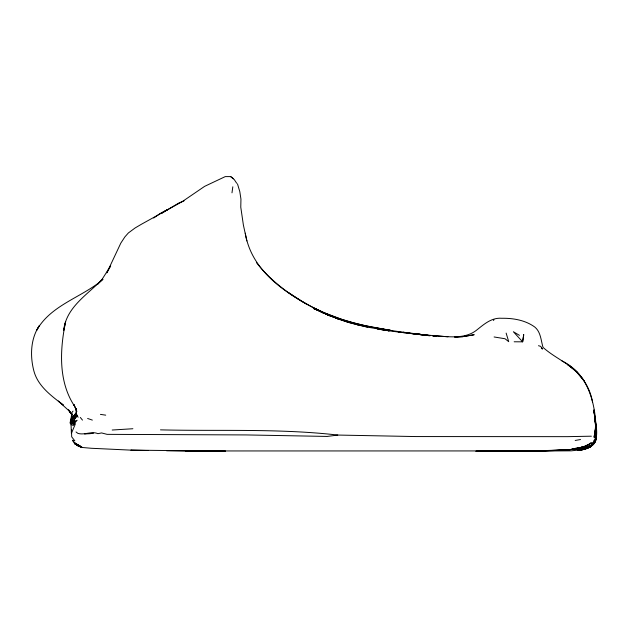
<?xml version="1.0" encoding="UTF-8"?>
<svg xmlns="http://www.w3.org/2000/svg" width="628" height="628" viewBox="0 0 628 628"><rect width="100%" height="100%" fill="white"/><g stroke="black" fill="none" stroke-linecap="round" stroke-linejoin="round"><path stroke-width="0.94" d="M593.554 441.225L596.019 437.261C596.804 408.6 590.414 374.681 561.927 360.888M71.482 429.74L71.686 436.813L74.803 440.848L73.021 440.848M71.616 424.245L71.678 421.498L74.292 420.564L74.842 421.168L72.887 425.297L75.462 423.688L71.396 433.399L71.066 424.897L73.021 420.768M70.312 422.942L71.882 416.474L70.312 422.942L71.985 412.384L73.029 411.112M595.03 437.316L595.532 425.572L594.92 418.507L595.815 428.759L595.532 425.572L595.03 437.316L594.088 437.143L595.532 428.649L594.088 437.143M70.265 423.578L70.391 420.87M596.16 437.944C595.501 446.885 585.123 449.946 577.572 450.394L584.613 449.326L590.87 446.108M71.482 418.02L71.812 413.444M71.466 418.115L71.875 414.213M231.983 192.827L232.823 186.799M493.608 320.578L493.82 319.526M596.019 437.261L595.846 425.572L596.129 428.657L593.947 410.053L596.145 428.681L593.947 410.053C594.378 422.102 603.273 442.936 586.576 447.529C550.395 452.992 513.484 450.378 477.013 451.226M595.862 438.729L594.512 442.63L595.077 440.778M594.512 442.63L595.03 440.95M595.548 439.702L596.09 437.991M596.286 439.192C594.52 445.731 587.345 448.957 581.128 449.907L588.185 447.976L593.798 443.941L592.18 445.323M70.65 422.534L73.084 415.956L71.262 419.842M70.917 422.581L73.327 416.207L71.286 420.368M71.678 421.498L70.744 423.963L72.291 419.394L76.616 414.59L76.09 408.608M70.626 423.272L73.06 416.914L76.412 412.502L72.102 418.13M72.055 421.678L73.798 418.633L71.302 420.391M594.174 442.277L595.273 440.566M73.555 417.989L76.522 413.53L73.555 417.989L76.616 414.59L75.878 408.404L76.082 409.841L74.025 404.785L76.891 411.442M90.44 433.681L87.739 433.579M74.292 420.564L71.066 424.897L74.842 421.168L77.118 420.265L72.887 425.297M593.562 442.552L594.7 441.225M594.3 441.979L590.273 446.249L582.023 448.455L588.028 447.152L593.044 443.996L590.273 446.249L590.712 445.872L588.938 446.382M590.626 442.842L588.609 444.938L583.106 447.191L576.936 448.549L582.321 446.885M103.008 279.444C81.836 297.484 51.096 304.8 36.699 330.226L39.234 325.822C30.474 338.979 29.963 356.225 33.928 371.14C38.049 386.338 51.504 395.954 63.342 405.084L58.31 401.049L69.096 410.9L71.733 414.496M153.679 218.026L160.03 213.575L167.739 209.462L161.702 213.198L178.682 203.103L184.059 200.858M590.493 446.21L584.613 449.326L571.425 450.825L493.027 451.281M593.711 442.245L585.916 445.77M591.647 442.881L583.106 447.191L573.78 448.651L583.106 447.191L587.69 445.433L579.777 447.843L587.69 445.433M590.712 445.872L584.016 448.133L577.375 449.028L558.959 450.268L534.86 450.928L185.786 450.951L225.319 451.187L205.796 451.108M584.134 448.078L589.229 446.296L584.016 448.149L577.407 449.004L558.959 450.268L534.86 450.928L568.944 449.719L584.817 447.78L568.968 449.726L584.291 447.882M583.624 447.921L587.172 446.893M575.201 440.456L580.531 439.529M591.388 436.193L567.382 436.656L415.869 436.562L337.778 435.055L327.172 436.436L246.145 434.929L107.105 434.356L101.548 432.928L97.984 433.673C91.476 430.824 84.56 435.424 77.856 433.359L76.035 431.962M84.647 434.066L93.525 433.194M577.493 448.965L568.968 449.726L578.419 448.887M112.192 430.023L132.885 428.736M233.475 178.713L230.664 176.601L225.24 176.609L204.61 186.367L182.34 201.557L141.253 224.345L135.091 227.98L128.379 232.949L124.901 236.874L120.812 243.13L106.823 272.874L110.677 265.801L102.223 279.107L97.434 284.429L102.537 279.091C87.857 294.469 66.042 307.108 63.703 330.406L65.626 321.615C59.872 349.513 58.106 381.651 74.716 406.402L74.025 404.785M434.097 335.745C448.007 336.561 464.328 339.458 476.157 330.493C483.717 324.543 491.386 317.391 501.874 318.278C513.304 318.098 525.432 320.202 534.821 327.078C540.802 331.953 540.959 340.486 543.016 347.37C553.527 356.869 566.958 362.419 577.132 372.286M477.586 451.218L490.774 451.242L475.741 451.226M476.644 451.218L491.92 451.273L480.632 451.218M480.671 451.218L506.749 451.351M514.167 341.781L522.645 341.836L523.713 334.661L522.645 341.836L513.374 331.741L519.474 335.344M148.216 450.527L130.93 450.127L225.232 451.171M185.967 450.975L205.858 451.116M166.601 450.786L186.171 450.998M160.478 429.858C219.549 431.303 278.958 428.343 337.778 435.055M131.032 450.143L91.374 448.274L82.166 447.474L77.299 445.542M389.454 330.83L367.6 327.157L347.936 322.235L357.787 324.904M426.067 334.991L447.952 336.796M417.314 334.143L426.161 334.999M417.385 334.143L426.538 335.046L398.152 332.031M408.255 333.193L418.303 334.269L408.734 333.256L410.783 333.507M401.386 332.4L418.554 334.434M419.504 334.536L424.222 335.077L414.598 333.97M428.94 335.611L426.106 335.289L429.882 335.721M433.147 335.925L436.209 336.286M432.763 336.074L435.078 336.349M420.195 334.606L423.908 335.046M425.768 335.258L429.489 335.69M416.733 333.955L430.282 335.588M430.51 335.619L403.184 332.188M388.049 330.689L400.209 332.267M404.087 332.306C368.102 327.667 331.498 319.911 300.38 300.365M100.417 414.378L105.716 415.155M494.095 336.969L505.045 338.751L508.719 341.679L506.137 333.099M376.855 328.028L390.577 330.344L364.46 325.532M357.67 324.896L367.749 327.172M313.301 308.372L329.928 315.751L347.873 322.235M352.787 322.698L364.915 325.618M538.471 345.706L540.708 346.366L542.411 349.082L541.469 347.896M353.109 322.768L342.213 319.558L323.067 312.289M338.673 319.173L348.014 322.243M87.622 418.468L92.34 420.101M338.775 319.181L313.396 308.395L330.045 315.758L321.167 311.99M338.712 319.173L321.222 312.006M75.242 443.454C75.352 445.236 87.143 449.978 79.889 446.163M76.993 445.299L81.97 447.372L78.61 445.409M76.867 445.111L81.679 447.152L80.07 446.225M78.139 445.103L81.35 447.018L76.357 444.781L74.928 443.18L76.6 444.177M321.355 312.038L338.885 319.189L321.497 312.061M321.599 312.085L329.881 315.758C294.344 298.889 252.236 275.747 245.289 233.176M75.109 443.486L78.947 445.378L74.277 442.544M314.016 308.246L321.669 312.092M78.72 445.488L82.103 447.442M77.676 444.875L81.734 447.238M78.272 445.181L80.784 446.681M306.896 304.321C287.883 293.488 270.111 280.104 256.577 262.755M74.928 443.18L76.538 444.137M300.435 300.388L288.323 292.46M568.136 364.892C580.892 373.283 589.794 386.887 592.502 401.896M75.344 443.533L77.244 445.495M76.616 414.59L78.131 417.267M80.329 417.455L82.488 420.124M71.647 414.37L69.096 410.9M71.867 414.456L68.554 409.809L72.087 414.959M230.664 176.601L234.268 179.584L236.709 183.258M72.424 440.204L75.015 444.279L74.653 442.764M237.478 183.847L239.81 191.642L240.948 199.17L240.775 207.185L243.366 224.918L246.835 240.94M595.187 419.3L596.145 428.681M596.302 432.268L596.365 437.135L596.294 433.273M596.05 428.759L595.705 437.449L596.05 428.759M77.307 415.367L74.387 419.41L77.307 415.367M594.991 441.665L590.555 446.846L582.305 449.012L590.555 446.846L594.991 441.665M590.673 445.542L589.213 446.751L584.103 448.376L589.213 446.751L590.689 445.582M474.046 334.763L462.703 336.671L454.805 337.079L462.703 336.671L474.046 334.763M534.86 450.959L506.89 451.194L534.86 450.959M388.834 330.76L377.821 329.072L388.834 330.76M580.782 376.337L576.818 372.223L584.134 380.772L577.093 372.278L567.963 364.829L573.066 368.597L580.814 376.345M322.871 312.202L314.652 308.301L322.871 312.202"/></g></svg>
